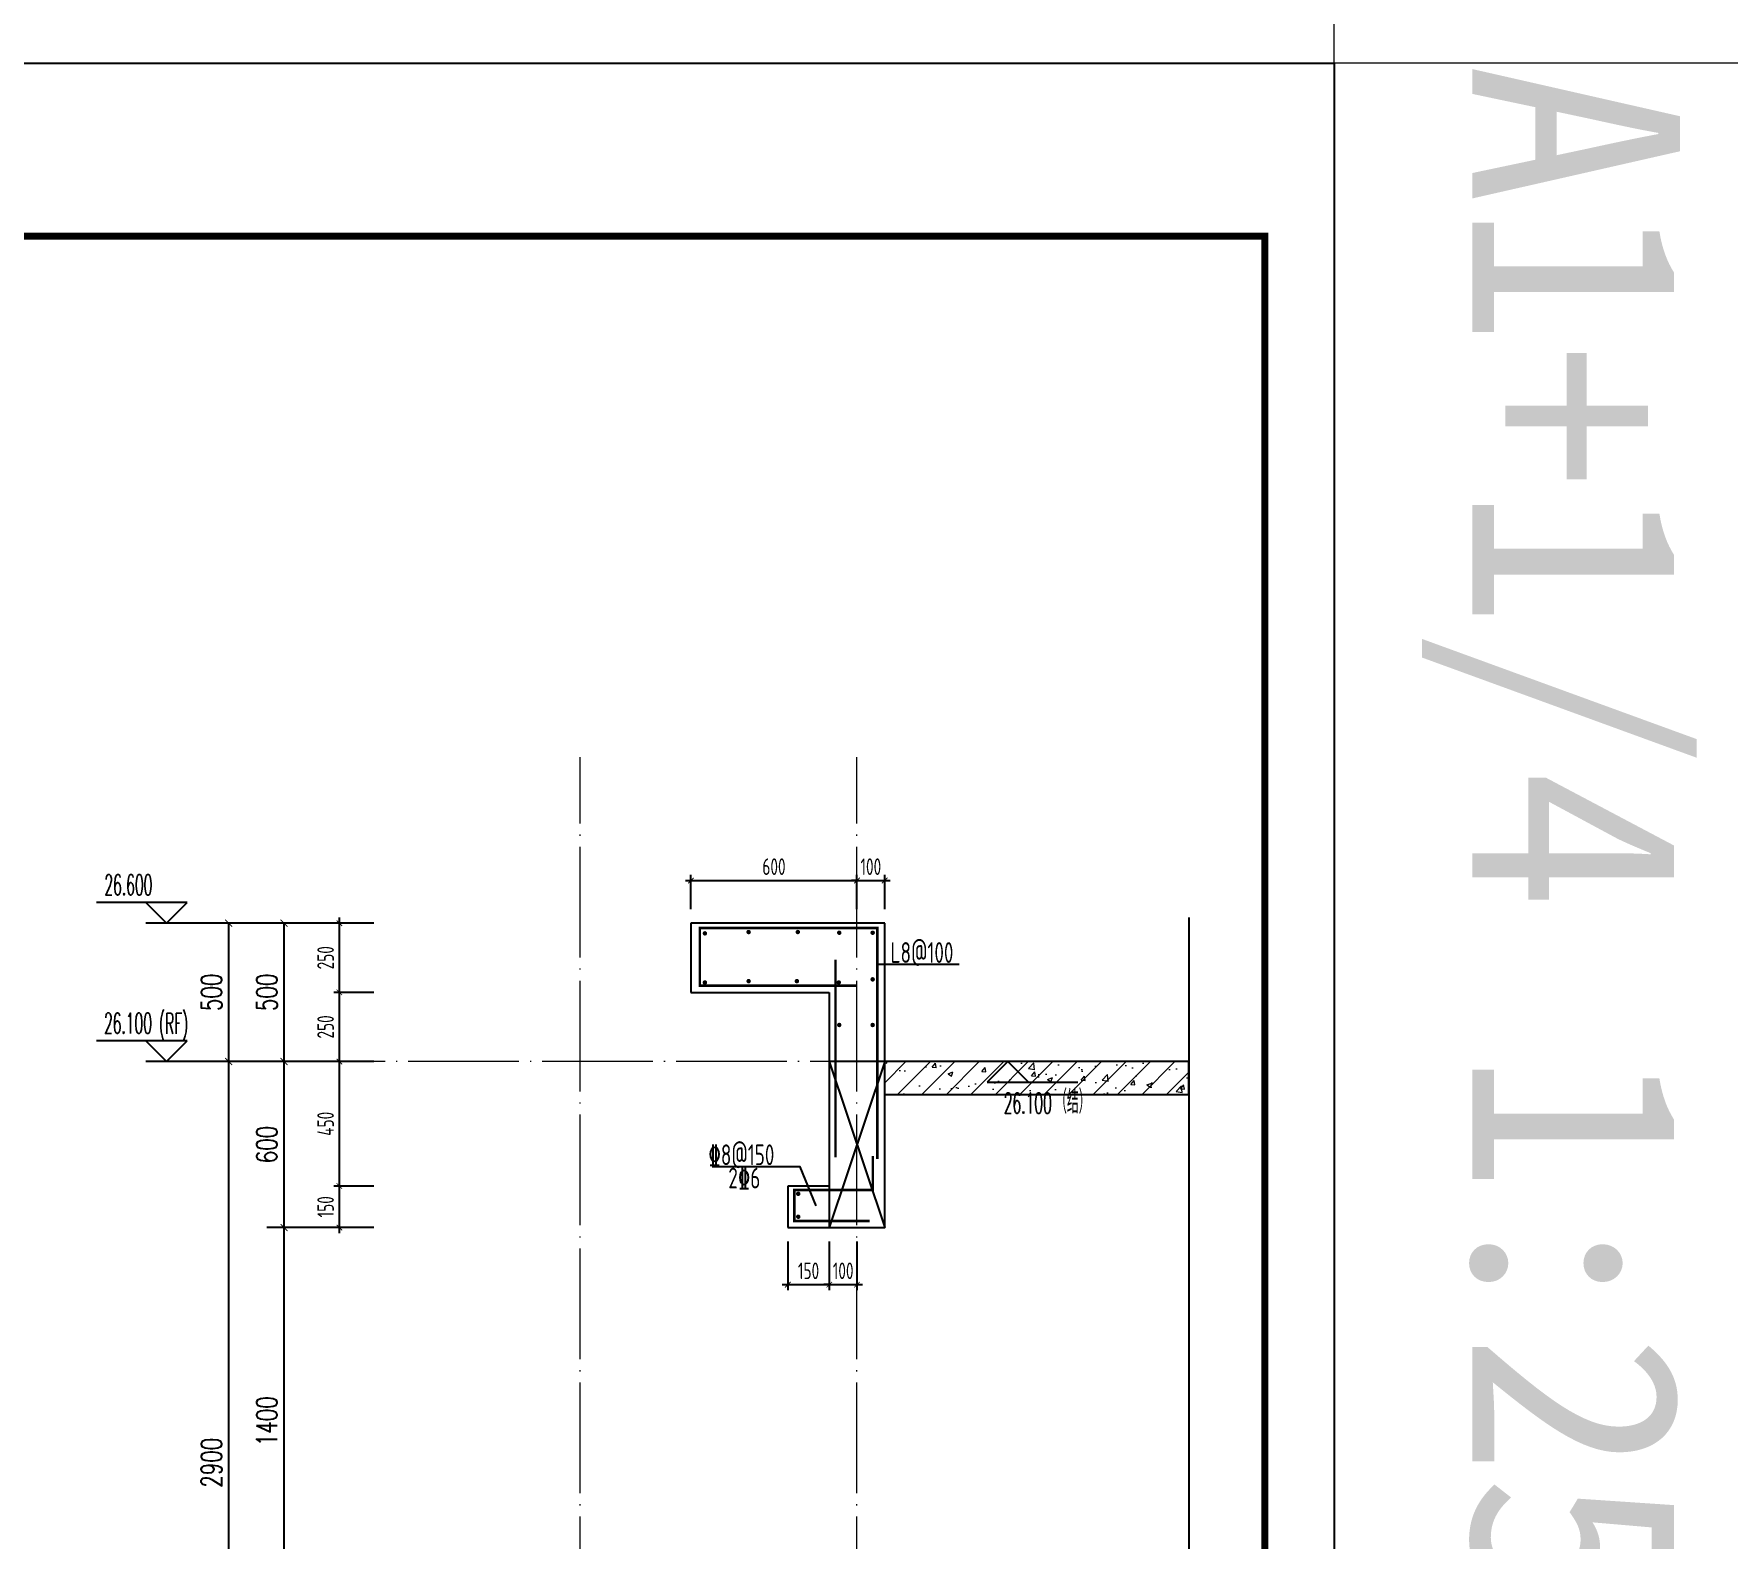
# Model space of a CAD drawing. Extents: x -668857 to 154266, y -275694 to 291306.
# Drawn here: x 78409 to 84531, y 161873 to 167313 of the extents above; entities that cross this region are included whole.
import ezdxf

# ---------------------------------------------------------------- set-up
doc = ezdxf.new("R2010")
doc.units = 0
doc.header["$LTSCALE"] = 1000
doc.linetypes.add('DOTE', pattern=[2.4200000000000004, 2, -0.2, 0.02, -0.2])
doc.layers.get('0').update_dxf_attribs({"linetype": 'CONTINUOUS'})
doc.layers.get('DEFPOINTS').update_dxf_attribs({"linetype": 'CONTINUOUS'})
for name, color, linetype in [('DIM', 2, 'CONTINUOUS'), ('DIM_ELEV', 3, 'CONTINUOUS'), ('DIM_SYMB', 3, 'CONTINUOUS'), ('PUB_DIM', 3, 'CONTINUOUS'), ('PUB_TEXT', 2, 'CONTINUOUS'), ('REIN', 6, 'CONTINUOUS'), ('S-大样-砼线', 7, 'CONTINUOUS'), ('S-引出线', 40, 'CONTINUOUS'), ('TEXT', 2, 'CONTINUOUS'), ('WALL', 5, 'CONTINUOUS'), ('yichutu', 7, 'CONTINUOUS')]:
    doc.layers.add(name, color=color, linetype=linetype)
for name, color, linetype, lineweight in [('DOTE', 19, 'DOTE', 9), ('PUB_HATCH', 8, 'CONTINUOUS', 9), ('图框', 9, 'CONTINUOUS', 18)]:
    doc.layers.add(name, color=color, linetype=linetype, lineweight=lineweight)
doc.styles.add('_TCH_DIM', font='SIMPLEX.shx', dxfattribs={"width": 0.7, "bigfont": 'GBCBIG.shx'})
doc.styles.add('_TCH_DIM_T3', font='SIMPLEX', dxfattribs={"width": 0.7058823529411765, "bigfont": 'GBCBIG'})
doc.styles.add('_TCH_LABEL', font='simhei.ttf')
doc.styles.add('TSSD_DIMENSION', font='Tssdeng.shx', dxfattribs={"width": 0.7, "bigfont": 'tssdchn.shx'})
doc.styles.add('TSSD_REIN', font='tssdeng.shx', dxfattribs={"width": 0.7, "height": 300, "bigfont": 'tssdchn.shx'})
doc.dimstyles.new('_TCH_ARCH&&25', dxfattribs={"dimtxt": 74.375, "dimasz": 25, "dimexe": 62.5, "dimexo": 75, "dimgap": 25, "dimtad": 1, "dimdec": 0, "dimzin": 0, "dimdsep": 46, "dimtxsty": '_TCH_DIM_T3', "dimblk": 'ARCHTICK', "dimcen": 0.09, "dimclrt": 7, "dimazin": 0, "dimtfac": 1, "dimtdec": 0, "dimtix": 1, "dimtmove": 2, "dimatfit": 3, "dimldrblk": 'ARCHTICK', "dimfxl": 0, "dimtolj": 1, "dimtzin": 0, "dimarcsym": 0})
doc.dimstyles.new('TSSD_20_20', dxfattribs={"dimtxt": 60, "dimasz": 20, "dimexe": 20, "dimexo": 50, "dimgap": 20, "dimtad": 1, "dimdec": 0, "dimzin": 0, "dimdsep": 46, "dimtxsty": 'TSSD_DIMENSION', "dimblk": 'ARCHTICK', "dimblk1": 'ARCHTICK', "dimblk2": 'ARCHTICK', "dimcen": 0, "dimdle": 20, "dimclrt": 7, "dimadec": 0, "dimazin": 0, "dimtfac": 1, "dimtdec": 0, "dimtix": 1, "dimtmove": 2, "dimatfit": 3, "dimfxl": 0, "dimtolj": 1, "dimtzin": 0, "dimarcsym": 0})

# ---------------------------------------------------------------- blocks, each defined once
blk = doc.blocks.new('GFDDDDRG')
at = {"layer": '图框'}
blk.add_lwpolyline([(923309.7791572664, -107436.9617041193), (923309.7791572663, -159999.4617041193), (893609.7791572664, -159999.4617041193), (893609.7791572665, -107436.9617041193)], close=True, dxfattribs=at)
blk.add_lwpolyline([(923309.7791572664, -107436.9617041193), (923309.7791572663, -159999.4617041193), (893609.7791572664, -159999.4617041193), (893609.7791572665, -107436.9617041193)], close=True, dxfattribs=at)
at = {"layer": '图框', "const_width": 50}
blk.add_lwpolyline([(894109.7791572664, -159499.4617041193), (922809.7791572663, -159499.4617041193), (922809.7791572664, -108686.9617041193), (894109.7791572665, -108686.9617041193)], close=True, dxfattribs=at)
blk = doc.blocks.new('yct-1051-594-26275-14850-25-1002.0')
at = {"layer": 'yichutu', "color": 7}
blk.add_lwpolyline([(0, 0), (0, 14850), (26275, 14850), (26275, 0)], close=True, dxfattribs=at)
at = {"layer": 'yichutu', "color": 7, "style": '_TCH_LABEL'}
blk.add_text('A1+1/4 1:25', height=750, dxfattribs=at).set_placement((0, 15350))
blk = doc.blocks.new('_ArchTick')
at = {"color": 0, "linetype": 'ByBlock', "const_width": 0.15}
blk.add_lwpolyline([(-0.5, -0.5), (0.5, 0.5)], dxfattribs=at)
blk = doc.blocks.new('*D2459')
at = {"layer": 'DEFPOINTS', "color": 0}
for p in [(81133.12240948516, 162999.0359464652), (81283.12216928927, 162999.0359464615), (81283.12216928927, 162792.5855571388)]:
    blk.add_point(p, dxfattribs=at)
at = {"layer": 'DIM', "color": 0, "lineweight": -2}
for p, q in [((81133.12240948516, 162949.0359464652), (81133.12240948516, 162772.5855571388)), ((81283.12216928927, 162949.0359464615), (81283.12216928927, 162772.5855571388)), ((81113.12240948516, 162792.5855571388), (81303.12216928927, 162792.5855571388))]:
    blk.add_line(p, q, dxfattribs=at)
at = {"layer": 'DIM', "color": 0, "lineweight": -2, "xscale": 20, "yscale": 20, "zscale": 20, "rotation": 180}
blk.add_blockref('_ArchTick', (81133.12240948516, 162792.5855571388), dxfattribs=at)
at = {"layer": 'DIM', "color": 0, "lineweight": -2, "xscale": 20, "yscale": 20, "zscale": 20}
blk.add_blockref('_ArchTick', (81283.12216928927, 162792.5855571388), dxfattribs=at)
at = {"layer": 'DIM', "color": 7, "insert": (81208.12228938722, 162842.5855571388), "char_height": 60, "attachment_point": 5, "style": 'TSSD_DIMENSION'}
blk.add_mtext('\\A1;150', dxfattribs=at)
blk = doc.blocks.new('*D2460')
at = {"layer": 'DEFPOINTS', "color": 0}
for p in [(81283.12216928927, 162999.0359464615), (81383.12216901779, 162999.0359464591), (81383.12216901779, 162792.5855571357)]:
    blk.add_point(p, dxfattribs=at)
at = {"layer": 'DIM', "color": 0, "lineweight": -2}
for p, q in [((81283.12216928927, 162949.0359464615), (81283.12216928927, 162772.5855571357)), ((81383.12216901779, 162949.0359464591), (81383.12216901779, 162772.5855571357)), ((81283.12216928927, 162792.5855571357), (81263.12216928927, 162792.5855571357)), ((81283.12216928927, 162792.5855571357), (81383.12216901779, 162792.5855571357)), ((81383.12216901779, 162792.5855571357), (81403.12216901779, 162792.5855571357))]:
    blk.add_line(p, q, dxfattribs=at)
at = {"layer": 'DIM', "color": 0, "lineweight": -2, "xscale": 20, "yscale": 20, "zscale": 20}
blk.add_blockref('_ArchTick', (81283.12216928927, 162792.5855571357), dxfattribs=at)
at = {"layer": 'DIM', "color": 0, "lineweight": -2, "xscale": 20, "yscale": 20, "zscale": 20, "rotation": 180}
blk.add_blockref('_ArchTick', (81383.12216901779, 162792.5855571357), dxfattribs=at)
at = {"layer": 'DIM', "color": 7, "insert": (81333.12216915353, 162842.5855571357), "char_height": 60, "attachment_point": 5, "style": 'TSSD_DIMENSION'}
blk.add_mtext('\\A1;100', dxfattribs=at)
blk = doc.blocks.new('*D2469')
at = {"layer": 'DEFPOINTS', "color": 0}
for p in [(81383.12247715204, 164253.1928122115), (80783.12256844423, 164099.0322899766), (81383.12247715204, 164099.0322899598)]:
    blk.add_point(p, dxfattribs=at)
at = {"layer": 'DIM', "color": 0, "lineweight": -2}
for p, q in [((80763.12256844423, 164253.1928122115), (81403.12247715204, 164253.1928122115)), ((80783.12256844423, 164149.0322899766), (80783.12256844423, 164273.1928122115)), ((81383.12247715204, 164149.0322899598), (81383.12247715204, 164273.1928122115))]:
    blk.add_line(p, q, dxfattribs=at)
at = {"layer": 'DIM', "color": 0, "lineweight": -2, "xscale": 20, "yscale": 20, "zscale": 20, "rotation": 180}
blk.add_blockref('_ArchTick', (80783.12256844423, 164253.1928122115), dxfattribs=at)
at = {"layer": 'DIM', "color": 0, "lineweight": -2, "xscale": 20, "yscale": 20, "zscale": 20}
blk.add_blockref('_ArchTick', (81383.12247715204, 164253.1928122115), dxfattribs=at)
at = {"layer": 'DIM', "color": 7, "insert": (81083.12252279813, 164303.1928122115), "char_height": 60, "attachment_point": 5, "style": 'TSSD_DIMENSION'}
blk.add_mtext('\\A1;600', dxfattribs=at)
blk = doc.blocks.new('*D2470')
at = {"layer": 'DEFPOINTS', "color": 0}
for p in [(81483.12247715658, 164253.1928122017), (81383.12247715204, 164099.0322899598), (81483.12247715658, 164099.032289957)]:
    blk.add_point(p, dxfattribs=at)
at = {"layer": 'DIM', "color": 0, "lineweight": -2}
for p, q in [((81383.12247715204, 164253.1928122017), (81363.12247715204, 164253.1928122017)), ((81383.12247715204, 164149.0322899598), (81383.12247715204, 164273.1928122017)), ((81383.12247715204, 164253.1928122017), (81483.12247715658, 164253.1928122017)), ((81483.12247715658, 164149.032289957), (81483.12247715658, 164273.1928122017)), ((81483.12247715658, 164253.1928122017), (81503.12247715658, 164253.1928122017))]:
    blk.add_line(p, q, dxfattribs=at)
at = {"layer": 'DIM', "color": 0, "lineweight": -2, "xscale": 20, "yscale": 20, "zscale": 20}
blk.add_blockref('_ArchTick', (81383.12247715204, 164253.1928122017), dxfattribs=at)
at = {"layer": 'DIM', "color": 0, "lineweight": -2, "xscale": 20, "yscale": 20, "zscale": 20, "rotation": 180}
blk.add_blockref('_ArchTick', (81483.12247715658, 164253.1928122017), dxfattribs=at)
at = {"layer": 'DIM', "color": 7, "insert": (81433.1224771543, 164303.1928122017), "char_height": 60, "attachment_point": 5, "style": 'TSSD_DIMENSION'}
blk.add_mtext('\\A1;100', dxfattribs=at)
blk = doc.blocks.new('*D2471')
at = {"layer": 'DEFPOINTS', "color": 0}
for p in [(79512.92840373854, 164099.0341130682), (79687.53917018778, 164099.0341130682), (79687.53917018778, 163849.0341130697)]:
    blk.add_point(p, dxfattribs=at)
at = {"layer": 'DIM', "color": 0, "lineweight": -2}
for p, q in [((79637.53917018778, 164099.0341130682), (79492.92840373854, 164099.0341130682)), ((79512.92840373852, 163829.0341130697), (79512.92840373854, 164119.0341130682)), ((79637.53917018778, 163849.0341130697), (79492.92840373854, 163849.0341130697))]:
    blk.add_line(p, q, dxfattribs=at)
at = {"layer": 'DIM', "color": 0, "lineweight": -2, "xscale": 20, "yscale": 20, "zscale": 20}
for p, rotation in [((79512.92840373854, 164099.0341130682), 90), ((79512.92840373854, 163849.0341130697), 270)]:
    blk.add_blockref('_ArchTick', p, dxfattribs=dict(at, rotation=rotation))
at = {"layer": 'DIM', "color": 7, "insert": (79462.92840373851, 163974.034113069), "char_height": 60, "attachment_point": 5, "rotation": 90, "style": 'TSSD_DIMENSION'}
blk.add_mtext('\\A1;250', dxfattribs=at)
blk = doc.blocks.new('*D2472')
at = {"layer": 'DEFPOINTS', "color": 0}
for p in [(79512.92840373854, 163849.0341130697), (79687.53917018778, 163849.0341130697), (79687.53917018778, 163599.0341130682)]:
    blk.add_point(p, dxfattribs=at)
at = {"layer": 'DIM', "color": 0, "lineweight": -2}
for p, q in [((79637.53917018778, 163849.0341130697), (79492.92840373854, 163849.0341130697)), ((79512.92840373852, 163579.0341130682), (79512.92840373854, 163869.0341130697)), ((79637.53917018778, 163599.0341130682), (79492.92840373852, 163599.0341130682))]:
    blk.add_line(p, q, dxfattribs=at)
at = {"layer": 'DIM', "color": 0, "lineweight": -2, "xscale": 20, "yscale": 20, "zscale": 20}
for p, rotation in [((79512.92840373854, 163849.0341130697), 90), ((79512.92840373852, 163599.0341130682), 270)]:
    blk.add_blockref('_ArchTick', p, dxfattribs=dict(at, rotation=rotation))
at = {"layer": 'DIM', "color": 7, "insert": (79462.92840373851, 163724.034113069), "char_height": 60, "attachment_point": 5, "rotation": 90, "style": 'TSSD_DIMENSION'}
blk.add_mtext('\\A1;250', dxfattribs=at)
blk = doc.blocks.new('*D2473')
at = {"layer": 'DEFPOINTS', "color": 0}
for p in [(79512.92840373854, 163599.0341130682), (79687.53917018778, 163599.0341130682), (79687.53917018778, 163149.0340969673)]:
    blk.add_point(p, dxfattribs=at)
at = {"layer": 'DIM', "color": 0, "lineweight": -2}
for p, q in [((79637.53917018778, 163599.0341130682), (79492.92840373854, 163599.0341130682)), ((79512.92840373854, 163129.0340969673), (79512.92840373854, 163619.0341130682)), ((79637.53917018778, 163149.0340969673), (79492.92840373854, 163149.0340969673))]:
    blk.add_line(p, q, dxfattribs=at)
at = {"layer": 'DIM', "color": 0, "lineweight": -2, "xscale": 20, "yscale": 20, "zscale": 20}
for p, rotation in [((79512.92840373854, 163599.0341130682), 90), ((79512.92840373854, 163149.0340969673), 270)]:
    blk.add_blockref('_ArchTick', p, dxfattribs=dict(at, rotation=rotation))
at = {"layer": 'DIM', "color": 7, "insert": (79462.92840373852, 163374.0341050178), "char_height": 60, "attachment_point": 5, "rotation": 90, "style": 'TSSD_DIMENSION'}
blk.add_mtext('\\A1;450', dxfattribs=at)
blk = doc.blocks.new('*D2474')
at = {"layer": 'DEFPOINTS', "color": 0}
for p in [(79512.92840373854, 163149.0340969673), (79687.53917018778, 163149.0340969673), (79687.53917018778, 162999.0341130682)]:
    blk.add_point(p, dxfattribs=at)
at = {"layer": 'DIM', "color": 0, "lineweight": -2}
for p, q in [((79637.53917018778, 163149.0340969673), (79492.92840373854, 163149.0340969673)), ((79512.92840373854, 162979.0341130682), (79512.92840373854, 163169.0340969673)), ((79637.53917018778, 162999.0341130682), (79492.92840373854, 162999.0341130682))]:
    blk.add_line(p, q, dxfattribs=at)
at = {"layer": 'DIM', "color": 0, "lineweight": -2, "xscale": 20, "yscale": 20, "zscale": 20}
for p, rotation in [((79512.92840373854, 163149.0340969673), 90), ((79512.92840373854, 162999.0341130682), 270)]:
    blk.add_blockref('_ArchTick', p, dxfattribs=dict(at, rotation=rotation))
at = {"layer": 'DIM', "color": 7, "insert": (79462.92840373852, 163074.0341050178), "char_height": 60, "attachment_point": 5, "rotation": 90, "style": 'TSSD_DIMENSION'}
blk.add_mtext('\\A1;150', dxfattribs=at)
blk = doc.blocks.new('*D2900')
at = {"layer": 'DEFPOINTS', "color": 0}
for p in [(79312.92840373388, 162999.0342270884), (79612.9284037546, 162999.0342270884), (79612.9284037546, 161599.0342270721)]:
    blk.add_point(p, dxfattribs=at)
at = {"layer": 'PUB_DIM', "color": 0, "lineweight": -2}
for p, q in [((79537.9284037546, 162999.0342270884), (79250.42840373388, 162999.0342270884)), ((79312.92840373388, 161599.0342270721), (79312.92840373388, 162999.0342270884)), ((79537.9284037546, 161599.0342270721), (79250.42840373388, 161599.0342270721))]:
    blk.add_line(p, q, dxfattribs=at)
at = {"layer": 'PUB_DIM', "color": 0, "lineweight": -2, "xscale": 25, "yscale": 25, "zscale": 25}
for p, rotation in [((79312.92840373388, 162999.0342270884), 90), ((79312.92840373388, 161599.0342270721), 270)]:
    blk.add_blockref('_ArchTick', p, dxfattribs=dict(at, rotation=rotation))
at = {"layer": 'PUB_DIM', "color": 7, "insert": (79250.74090373387, 162299.0342270802), "char_height": 74.375, "attachment_point": 5, "rotation": 90, "style": '_TCH_DIM_T3'}
blk.add_mtext('\\A1;1400', dxfattribs=at)
blk = doc.blocks.new('*D2901')
at = {"layer": 'DEFPOINTS', "color": 0}
for p in [(79312.92840373388, 163599.0340897829), (79612.9284037546, 163599.0340897829), (79612.9284037546, 162999.0342270884)]:
    blk.add_point(p, dxfattribs=at)
at = {"layer": 'PUB_DIM', "color": 0, "lineweight": -2}
for p, q in [((79537.9284037546, 163599.0340897829), (79250.42840373388, 163599.0340897829)), ((79312.92840373388, 162999.0342270884), (79312.92840373388, 163599.0340897829)), ((79537.9284037546, 162999.0342270884), (79250.42840373388, 162999.0342270884))]:
    blk.add_line(p, q, dxfattribs=at)
at = {"layer": 'PUB_DIM', "color": 0, "lineweight": -2, "xscale": 25, "yscale": 25, "zscale": 25}
for p, rotation in [((79312.92840373388, 163599.0340897829), 90), ((79312.92840373388, 162999.0342270884), 270)]:
    blk.add_blockref('_ArchTick', p, dxfattribs=dict(at, rotation=rotation))
at = {"layer": 'PUB_DIM', "color": 7, "insert": (79250.74090373387, 163299.0341584357), "char_height": 74.375, "attachment_point": 5, "rotation": 90, "style": '_TCH_DIM_T3'}
blk.add_mtext('\\A1;600', dxfattribs=at)
blk = doc.blocks.new('*D2902')
at = {"layer": 'DEFPOINTS', "color": 0}
for p in [(79312.92840373388, 164099.0340897829), (79612.9284037546, 164099.0340897829), (79612.9284037546, 163599.0340897829)]:
    blk.add_point(p, dxfattribs=at)
at = {"layer": 'PUB_DIM', "color": 0, "lineweight": -2}
for p, q in [((79537.9284037546, 164099.0340897829), (79250.42840373388, 164099.0340897829)), ((79312.92840373387, 163599.0340897829), (79312.92840373388, 164099.0340897829)), ((79537.9284037546, 163599.0340897829), (79250.42840373387, 163599.0340897829))]:
    blk.add_line(p, q, dxfattribs=at)
at = {"layer": 'PUB_DIM', "color": 0, "lineweight": -2, "xscale": 25, "yscale": 25, "zscale": 25}
for p, rotation in [((79312.92840373388, 164099.0340897829), 90), ((79312.92840373387, 163599.0340897829), 270)]:
    blk.add_blockref('_ArchTick', p, dxfattribs=dict(at, rotation=rotation))
at = {"layer": 'PUB_DIM', "color": 7, "insert": (79250.74090373385, 163849.0340897829), "char_height": 74.375, "attachment_point": 5, "rotation": 90, "style": '_TCH_DIM_T3'}
blk.add_mtext('\\A1;500', dxfattribs=at)
blk = doc.blocks.new('*D2909')
at = {"layer": 'DEFPOINTS', "color": 0}
for p in [(79112.92840372946, 163599.0340897829), (79612.9284037546, 163599.0340897829), (79612.9284037546, 160699.0340897829)]:
    blk.add_point(p, dxfattribs=at)
at = {"layer": 'PUB_DIM', "color": 0, "lineweight": -2}
for p, q in [((79537.9284037546, 163599.0340897829), (79050.42840372946, 163599.0340897829)), ((79112.92840372946, 160699.0340897829), (79112.92840372946, 163599.0340897829)), ((79537.9284037546, 160699.0340897829), (79050.42840372946, 160699.0340897829))]:
    blk.add_line(p, q, dxfattribs=at)
at = {"layer": 'PUB_DIM', "color": 0, "lineweight": -2, "xscale": 25, "yscale": 25, "zscale": 25}
for p, rotation in [((79112.92840372946, 163599.0340897829), 90), ((79112.92840372946, 160699.0340897829), 270)]:
    blk.add_blockref('_ArchTick', p, dxfattribs=dict(at, rotation=rotation))
at = {"layer": 'PUB_DIM', "color": 7, "insert": (79050.74090372944, 162149.0340897829), "char_height": 74.375, "attachment_point": 5, "rotation": 90, "style": '_TCH_DIM_T3'}
blk.add_mtext('\\A1;2900', dxfattribs=at)
blk = doc.blocks.new('*D2910')
at = {"layer": 'DEFPOINTS', "color": 0}
for p in [(79112.92840372946, 164099.0340897829), (79612.9284037546, 164099.0340897829), (79612.9284037546, 163599.0340897829)]:
    blk.add_point(p, dxfattribs=at)
at = {"layer": 'PUB_DIM', "color": 0, "lineweight": -2}
for p, q in [((79537.9284037546, 164099.0340897829), (79050.42840372946, 164099.0340897829)), ((79112.92840372944, 163599.0340897829), (79112.92840372946, 164099.0340897829)), ((79537.9284037546, 163599.0340897829), (79050.42840372944, 163599.0340897829))]:
    blk.add_line(p, q, dxfattribs=at)
at = {"layer": 'PUB_DIM', "color": 0, "lineweight": -2, "xscale": 25, "yscale": 25, "zscale": 25}
for p, rotation in [((79112.92840372946, 164099.0340897829), 90), ((79112.92840372944, 163599.0340897829), 270)]:
    blk.add_blockref('_ArchTick', p, dxfattribs=dict(at, rotation=rotation))
at = {"layer": 'PUB_DIM', "color": 7, "insert": (79050.74090372943, 163849.0340897829), "char_height": 74.375, "attachment_point": 5, "rotation": 90, "style": '_TCH_DIM_T3'}
blk.add_mtext('\\A1;500', dxfattribs=at)
blk = doc.blocks.new('20210809.03562711')
at = {"layer": 'REIN', "const_width": 9}
for points in [[(87718.20042841882, 67455.03661680041), (87154.50981688779, 67455.03661680041), (87154.50981688779, 67663.40363940975), (87795.64066254906, 67663.40363940975), (87795.64066254906, 66828.39410103491)], [(87644.54055872373, 66833.9944745638), (87644.54055872373, 67548.6829833762)], [(87779.77690719767, 66839.12071445613), (87779.77690719767, 66716.1675803911), (87495.91637511086, 66716.1675803911), (87495.91637511086, 66604.38353409263), (87768.42898925487, 66604.38353409263)]]:
    blk.add_lwpolyline(points, dxfattribs=at)
at = {"layer": 'REIN', "const_width": 8}
for points in [[(87168.79795630928, 67643.80213515705, 1), (87176.79795630928, 67643.80213515705, 1)], [(87326.80744093936, 67648.56311287789, 1), (87334.80744093936, 67648.56311287789, 1)], [(87504.49880723003, 67648.56311287789, 1), (87512.49880723003, 67648.56311287789, 1)], [(87654.28191405069, 67646.06087874545, 1), (87662.28191405069, 67646.06087874545, 1)], [(87775.00294437539, 67646.06087874545, 1), (87783.00294437539, 67646.06087874545, 1)], [(87168.79795630928, 67466.35012773948, 1), (87176.79795630928, 67466.35012773948, 1)], [(87326.80744093936, 67471.11110546032, 1), (87334.80744093936, 67471.11110546032, 1)], [(87501.14835195057, 67471.11110546032, 1), (87509.14835195057, 67471.11110546032, 1)], [(87652.41387442127, 67466.35012773948, 1), (87660.41387442127, 67466.35012773948, 1)], [(87775.00294437539, 67477.51632157277, 1), (87783.00294437539, 67477.51632157277, 1)], [(87654.28191405069, 67312.64377774851, 1), (87662.28191405069, 67312.64377774851, 1)], [(87775.00294437539, 67312.64377774851, 1), (87783.00294437539, 67312.64377774851, 1)], [(87506.13488868624, 66702.54338447138, 1), (87514.13488868624, 66702.54338447138, 1)], [(87506.13488868624, 66619.63922595436, 1), (87514.13488868624, 66619.63922595436, 1)]]:
    blk.add_lwpolyline(points, format="xyb", close=True, dxfattribs=at)
at = {"layer": 'S-大样-砼线'}
for p, q in [((87622.38647825643, 67180.944812653), (87822.38647706434, 66580.93723980896)), ((87822.38942500018, 67180.94481265673), (87622.38942618947, 66580.93723980524))]:
    blk.add_line(p, q, dxfattribs=at)
blk.add_lwpolyline([(87822.38648411911, 67180.944812653), (87622.38647825643, 67180.944812653), (87622.38647824898, 66580.93723980896), (87822.38648411073, 66580.93723980896)], close=True, dxfattribs=at)
at = {"layer": 'S-引出线'}
blk.add_line((87791.64066254906, 67532.9351510696), (88091.77495928667, 67532.9351510696), dxfattribs=at)
blk.add_lwpolyline([(87575.15456466516, 66658.89983283938), (87517.10031424602, 66800.44773512543), (87198.6767270132, 66800.44773512543)], dxfattribs=at)
at = {"layer": 'TEXT', "style": 'TSSD_REIN', "width": 0.7}
for s, p in [('L8@100', (87843.71843772149, 67537.0439198825)), ('%%1328@150', (87185.60218463605, 66806.0815605977)), ('2%%1326', (87257.53984073922, 66722.03803339385))]:
    blk.add_text(s, height=75, rotation=1.867629851175362e-07, dxfattribs=at).set_placement(p)

msp = doc.modelspace()

# ---------------------------------------------------------------- hatches: boundary and pattern name
at = {"layer": 'PUB_HATCH'}
h = msp.add_hatch(dxfattribs=at)
h.set_pattern_fill('钢筋混凝土', color=256, scale=25, style=0)
h.set_pattern_definition([(45, (-562273.4887092756, 314642.0661346278), (-44.19417382415921, 44.19417382415922), []), (49.99999999999999, (-562273.4887092756, 314642.0661346278), (179.3150456501884, -15.68803374564878), [18.75, -206.25]), (355, (-562273.4887092756, 314642.0661346278), (-34.68783340325, 188.048033425003), [15, -165]), (100.4514, (-562258.5457892758, 314640.7587996279), (144.6273454285054, 172.3598855152384), [15.9350475, -175.285528]), (46.18420000000002, (-562273.4887092756, 314692.0661346278), (266.8102621564111, -41.37975358225452), [28.12499999999995, -309.3749999999992]), (96.6356, (-562251.2545230256, 314688.6178078778), (233.6656763871758, 243.5294677251104), [23.902572, -262.92825]), (351.1842, (-562273.4887092756, 314692.0661346278), (233.6654862834068, 243.5296502313311), [22.5, -247.5]), (21, (-562248.4887092756, 314679.5661346278), (149.2267630296154, -100.6547226663347), [18.75, -206.25]), (326.0000000000001, (-562248.4887092756, 314679.5661346278), (60.82883298039543, 181.2875112617133), [15, -165]), (71.4514, (-562236.0531510257, 314671.1782331279), (210.0556571453725, 80.6326241774881), [15.9350475, -175.285528]), (37.50000000000001, (-562273.4887092756, 314642.0661346278), (3.039963829322667, 83.22346345782788), [0, -163, 0, -167.5, 0, -165.625]), (7.499999999999999, (-562273.4887092756, 314642.0661346278), (65.76738436053715, 98.60292797059006), [0, -95.5, 0, -159.25, 0, -63.125]), (327.5, (-562329.2387092756, 314642.0661346278), (133.4556090431022, -5.638717933594939), [0, -62.5, 0, -195, 0, -258.75]), (317.5, (-562354.2387092756, 314642.0661346278), (145.7965423355966, 25.02624558307943), [0, -81.25, 0, -129.5, 0, -183.75])])
h.paths.add_polyline_path([(81483.12229022931, 163599.034089778), (81483.12229022931, 163479.034089778), (82581.64748006116, 163479.0340897775), (82581.64748006116, 163599.0340897775)])

# ---------------------------------------------------------------- linework, layer by layer
at = {"layer": 'DIM_ELEV'}
for p, q in [((78962.92840372806, 164174.0340897828), (78634.92840372806, 164174.0340897828)), ((78887.92840372806, 164099.0340897828), (78812.92840372806, 164174.0340897828)), ((78887.92840372806, 164099.0340897828), (78962.92840372806, 164174.0340897828)), ((79312.92840373376, 164099.0340897828), (78812.92840372806, 164099.0340897828)), ((78962.92840372806, 163674.0340897828), (78634.92840372806, 163674.0340897828)), ((78887.92840372806, 163599.0340897828), (78812.92840372806, 163674.0340897828)), ((78887.92840372806, 163599.0340897828), (78962.92840372806, 163674.0340897828)), ((79312.92840373376, 163599.0340897828), (78812.92840372806, 163599.0340897828))]:
    msp.add_line(p, q, dxfattribs=at)
at = {"layer": 'DIM_ELEV', "color": 3}
for p, q in [((81928.18674868566, 163599.0340897639), (81853.18674868566, 163524.0340897639)), ((81928.18674868566, 163599.0340897639), (82003.18674868566, 163524.0340897639)), ((81853.18674868566, 163524.0340897639), (82181.18674868566, 163524.0340897639))]:
    msp.add_line(p, q, dxfattribs=at)
at = {"layer": 'DIM_SYMB'}
msp.add_lwpolyline([(82581.6474800614, 164119.0340928352), (82581.64748006093, 154487.1579465061), (82634.14748006093, 154468.0495092071), (82529.14748006093, 154449.5351762327), (82581.64748006093, 154430.9079465061), (82581.64748006046, 144799.0318001769)], dxfattribs=at)
at = {"layer": 'DOTE', "color": 1, "linetype": 'DOTE', "ltscale": 0.2}
for p, q in [((80383.12256083486, 145099.0318001769), (80383.1225608344, 164699.0340897829)), ((81383.12256083486, 145099.0318001769), (81383.1225608344, 164699.0340897829)), ((82581.64748006116, 163599.0340897829), (79612.9284037546, 163599.0340897829))]:
    msp.add_line(p, q, dxfattribs=at)
at = {"layer": 'WALL'}
for p, q in [((81483.12229022931, 164099.0339853759), (80783.12265212217, 164099.0341130678)), ((80783.12265212217, 164099.0341130678), (80783.12265212217, 163849.0341130678)), ((81483.12229021895, 163599.0340897717), (81483.12229022931, 164099.0339853759)), ((80783.12265212217, 163849.0341130678), (81283.1225608344, 163849.0340897825)), ((81283.1225608344, 163849.0340897825), (81283.1225608344, 163599.0340897825)), ((81283.12256076571, 163599.034089769), (81283.12256076594, 163449.0340908027)), ((82581.64748006116, 163599.0340897775), (81483.12229021883, 163599.0340897811)), ((82581.64748006116, 163479.0340897775), (82581.64748006116, 163599.0340897775)), ((82581.64748006116, 163479.0340897775), (81483.12229021883, 163479.0340897736)), ((81483.12229022931, 162999.0341921469), (81483.12229021895, 163479.0340897842)), ((81283.12256076594, 163449.0340908027), (81283.12249679992, 163449.0340908549)), ((81283.12249679992, 163449.0340908549), (81283.12249682995, 163149.3952309799)), ((81283.12249679992, 163149.0340908549), (81133.12240948004, 163149.0340969673)), ((81133.12240948004, 163149.0340969673), (81133.12240948004, 162999.0340969673)), ((81283.12249682995, 163149.3952309799), (81283.12249679992, 163149.0340908549)), ((81133.12240948004, 162999.0340969673), (81483.12229022931, 162999.0341921469))]:
    msp.add_line(p, q, dxfattribs=at)
at = {"layer": '图框', "color": 2}
msp.add_lwpolyline([(90857.01129072427, 167207.0588523132), (83107.01129072427, 167207.0588523132), (83107.01129072427, 171707.0588523132), (90857.01129072427, 171707.0588523132)], close=True, dxfattribs=at)

# ---------------------------------------------------------------- block references
at = {"xscale": 0.5, "yscale": 0.5, "zscale": 0.5}
msp.add_blockref('GFDDDDRG', (-378547.878287909, 220925.5397043729), dxfattribs=at)
at = {"layer": 'S-大样-砼线'}
msp.add_blockref('20210809.03562711', (-6339.261783496477, 96418.39447400035), dxfattribs=at)
at = {"layer": 'yichutu', "rotation": 270}
msp.add_blockref('yct-1051-594-26275-14850-25-1002.0', (68257.01129072427, 167207.0588523132), dxfattribs=at)

# ---------------------------------------------------------------- texts
at = {"layer": 'DIM_ELEV', "color": 7, "style": '_TCH_DIM'}
for s, height, width, p in [('26.100', 74.375, 0.4941176470588236, (81913.63290800888, 163411.5090897638)), ('（结）', 84.39716312056737, 0.7, (82099.13290800888, 163411.5090897638))]:
    msp.add_text(s, height=height, dxfattribs=dict(at, width=width)).set_placement(p)
at = {"layer": 'PUB_TEXT', "style": '_TCH_DIM', "width": 0.4941176470588236}
for s, p in [('26.600', (78663.82840372808, 164200.2840897828)), ('26.100', (78662.42840372806, 163700.2840897828)), ('(RF)', (78861.17840372806, 163699.0590897828))]:
    msp.add_text(s, height=74.375, dxfattribs=at).set_placement(p)

# ---------------------------------------------------------------- dimensions: what is measured, and where the dimension line sits
at = {"layer": 'DIM'}
for p1, p2, distance, picture, middle in [((80783.12256844423, 164099.0322899766), (81383.12247715204, 164099.0322899598), 154.16052225168096, '*D2469', (81083.12252279813, 164303.1928122115)), ((81383.12247715204, 164099.0322899598), (81483.12247715658, 164099.032289957), 154.16052224472514, '*D2470', (81433.1224771543, 164303.1928122017)), ((79687.53917018778, 163849.0341130697), (79687.53917018778, 164099.0341130682), 174.6107664492447, '*D2471', (79462.92840373851, 163974.034113069)), ((79687.53917018778, 163599.0341130682), (79687.53917018778, 163849.0341130697), 174.6107664492447, '*D2472', (79462.92840373851, 163724.034113069)), ((79687.53917018778, 163149.0340969673), (79687.53917018778, 163599.0341130682), 174.6107664492447, '*D2473', (79462.92840373852, 163374.0341050178)), ((79687.53917018778, 162999.0341130682), (79687.53917018778, 163149.0340969673), 174.6107664492447, '*D2474', (79462.92840373852, 163074.0341050178)), ((81133.12240948516, 162999.0359464652), (81283.12216928927, 162999.0359464615), -206.45038932267926, '*D2459', (81208.12228938722, 162842.5855571388)), ((81283.12216928927, 162999.0359464615), (81383.12216901779, 162999.0359464591), -206.45038932340685, '*D2460', (81333.12216915353, 162842.5855571357))]:
    dim = msp.add_aligned_dim(p1=p1, p2=p2, distance=distance, dimstyle='TSSD_20_20', dxfattribs=at)
    dim.commit()
    dim.dimension.update_dxf_attribs({"geometry": picture, "text_midpoint": middle})
at = {"layer": 'PUB_DIM'}
for p1, p2, distance, picture, middle in [((79612.9284037546, 163599.0340897829), (79612.9284037546, 164099.0340897829), 500.0000000251457, '*D2910', (79050.74090372943, 163849.0340897829)), ((79612.9284037546, 163599.0340897829), (79612.9284037546, 164099.0340897829), 300.0000000207219, '*D2902', (79250.74090373385, 163849.0340897829)), ((79612.9284037546, 160699.0340897829), (79612.9284037546, 163599.0340897829), 500.0000000251457, '*D2909', (79050.74090372944, 162149.0340897829)), ((79612.9284037546, 162999.0342270884), (79612.9284037546, 163599.0340897829), 300.0000000207219, '*D2901', (79250.74090373387, 163299.0341584357)), ((79612.9284037546, 161599.0342270721), (79612.9284037546, 162999.0342270884), 300.0000000207219, '*D2900', (79250.74090373387, 162299.0342270802))]:
    dim = msp.add_aligned_dim(p1=p1, p2=p2, distance=distance, dimstyle='_TCH_ARCH&&25', dxfattribs=at)
    dim.commit()
    dim.dimension.update_dxf_attribs({"geometry": picture, "text_midpoint": middle})

doc.saveas('drawing.dxf')
